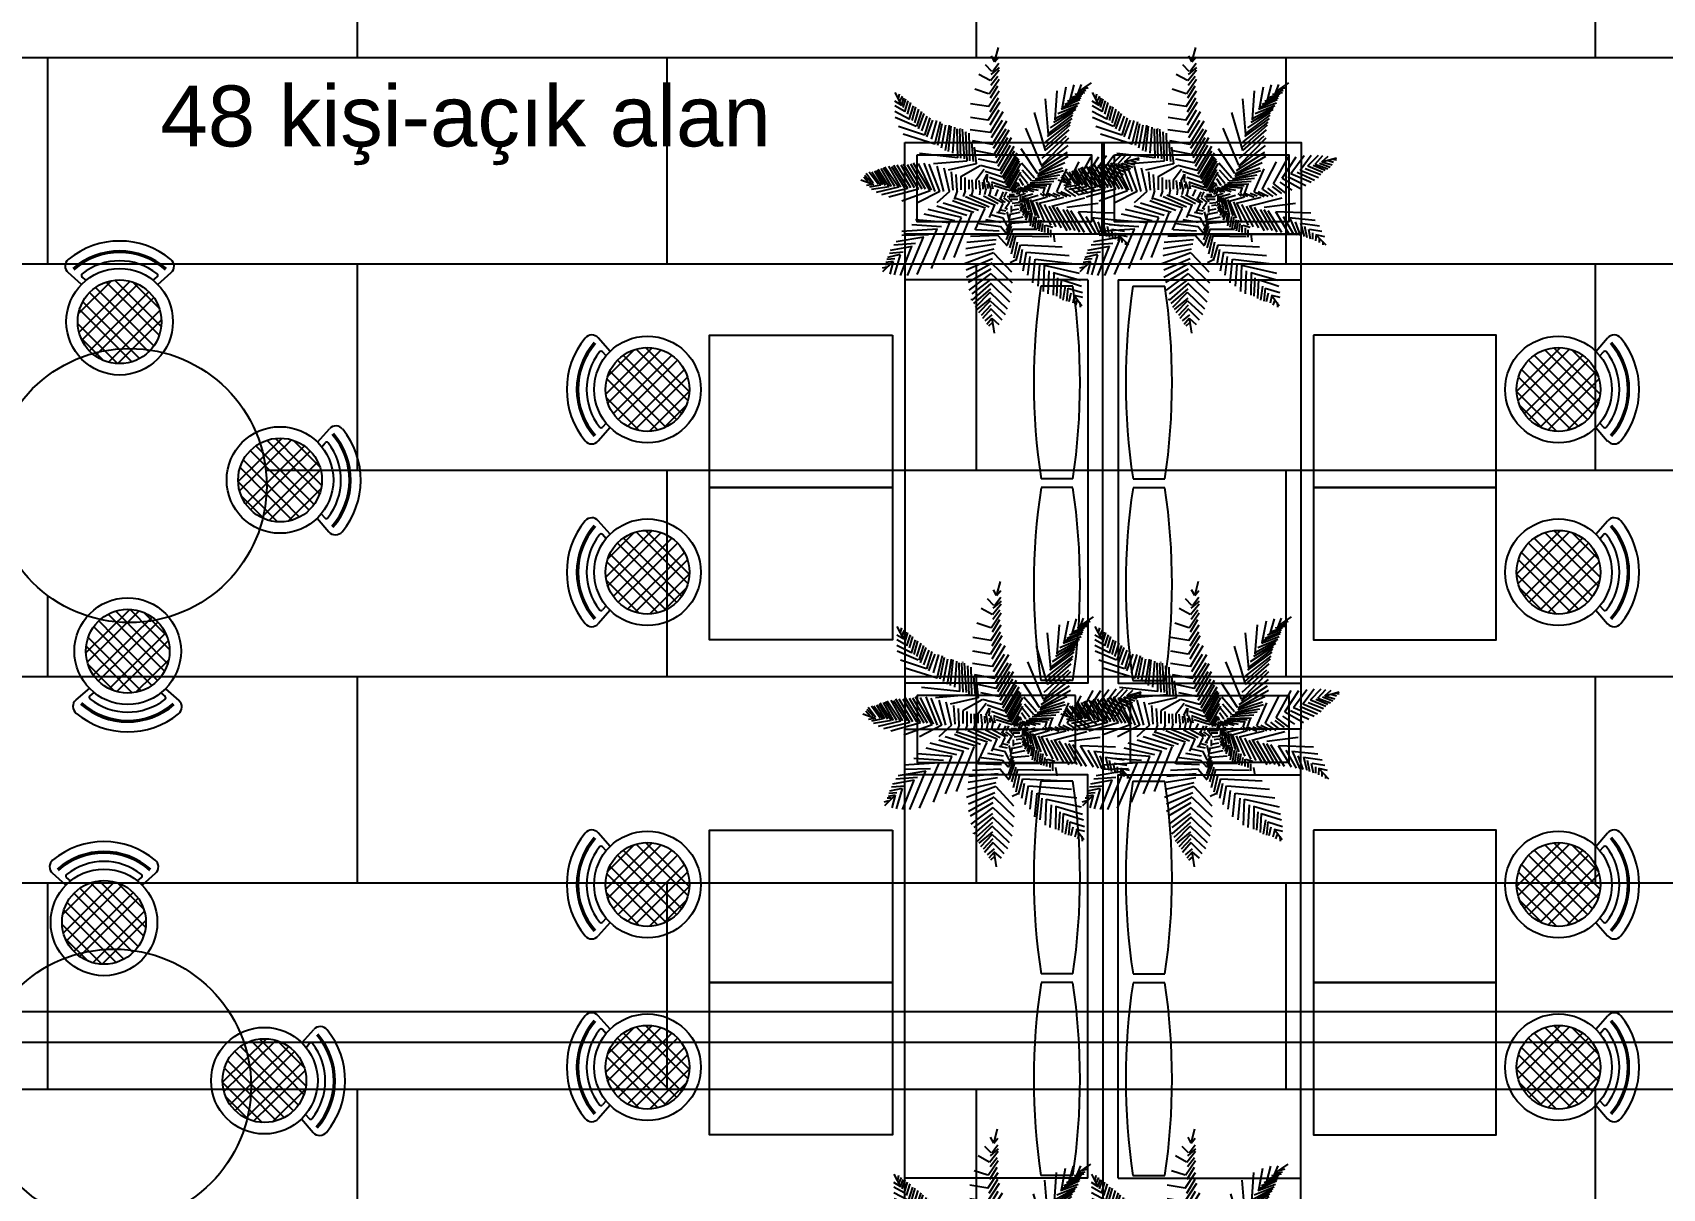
# Model space of a CAD drawing. Header units: millimetres. Extents: x 1650 to 6065, y 324 to 3836.
# Drawn here: x 3213 to 3748, y 669 to 1048 of the extents above; entities that cross this region are included whole.
import ezdxf

# ---------------------------------------------------------------- set-up
doc = ezdxf.new("R2010")
doc.units = ezdxf.units.MM
for name, color, linetype in [('A-370C-C', 30, 'Continuous'), ('N_Mlz-Silikon', 7, 'Continuous'), ('PY', 104, 'Continuous')]:
    doc.layers.add(name, color=color, linetype=linetype)
doc.styles.get("Standard").update_dxf_attribs({"font": 'arial.ttf'})

# ---------------------------------------------------------------- blocks, each defined once
blk = doc.blocks.new('A$C0AE060C1')
at = {"layer": 'PY', "color": 251, "true_color": 0x636466}
for p, q in [((4.394, 8.908), (4.291, 9.097)), ((4.507, 9.368), (4.394, 8.935)), ((4.303, 8.583), (4.098, 8.799)), ((4.257, 8.285), (4.542, 8.637)), ((4.283, 8.491), (4.553, 8.72)), ((4.325, 8.583), (4.53, 8.854)), ((4.394, 8.908), (4.53, 9.07)), ((4.246, 8.285), (3.882, 8.488)), ((4.212, 7.851), (4.542, 8.339)), ((4.261, 7.721), (4.5, 8.118)), ((4.274, 8.137), (4.5, 8.435)), ((6.612, 7.364), (6.748, 8.082)), ((6.873, 7.648), (7.01, 8.149)), ((7.135, 7.879), (7.249, 8.163)), ((7.564, 8.214), (7.15, 7.93)), ((7.283, 8.007), (7.464, 8.063)), ((1.118, 7.892), (1.334, 7.472)), ((1.346, 7.472), (1.118, 7.608)), ((1.239, 7.69), (1.278, 7.852)), ((1.278, 7.578), (1.367, 7.777)), ((1.334, 7.472), (1.414, 7.716)), ((1.389, 7.405), (1.482, 7.69)), ((1.448, 7.256), (1.562, 7.621)), ((1.531, 7.187), (1.646, 7.566)), ((1.562, 7.621), (1.562, 7.621)), ((4.2, 7.432), (3.609, 7.527)), ((4.2, 7.851), (3.745, 8)), ((4.189, 6.985), (4.576, 7.594)), ((4.2, 7.432), (4.542, 7.946)), ((4.247, 7.262), (4.526, 7.721)), ((6.168, 6.511), (6.066, 7.689)), ((6.384, 6.998), (6.452, 7.946)), ((6.582, 7.349), (7.167, 7.56)), ((6.624, 7.418), (7.197, 7.664)), ((6.698, 7.51), (7.22, 7.721)), ((6.786, 7.616), (7.247, 7.796)), ((6.879, 7.721), (7.277, 7.854)), ((7.043, 7.845), (7.362, 7.901)), ((7.15, 7.911), (7.388, 7.968)), ((7.197, 7.664), (7.197, 7.664)), ((7.388, 7.968), (7.388, 7.968)), ((1.448, 7.269), (1.118, 7.459)), ((1.596, 7.025), (1.118, 7.269)), ((1.823, 6.782), (1.129, 7.08)), ((1.596, 7.012), (1.732, 7.459)), ((1.686, 6.976), (1.81, 7.423)), ((1.775, 6.902), (1.912, 7.349)), ((1.846, 6.782), (2.005, 7.269)), ((1.899, 6.703), (2.08, 7.206)), ((2.005, 6.635), (2.182, 7.119)), ((2.108, 6.497), (2.278, 7.066)), ((2.169, 6.436), (2.373, 6.989)), ((2.32, 6.368), (2.501, 6.976)), ((4.178, 6.985), (3.609, 7.08)), ((4.247, 6.834), (4.54, 7.33)), ((4.257, 6.579), (4.678, 7.269)), ((4.296, 6.418), (4.655, 6.989)), ((4.314, 6.186), (4.792, 6.971)), ((6.066, 5.996), (5.702, 7.242)), ((6.135, 6.455), (6.941, 7.045)), ((6.162, 6.546), (6.959, 7.152)), ((6.228, 6.741), (6.977, 7.237)), ((6.339, 6.921), (7.057, 7.349)), ((6.385, 7.039), (7.07, 7.418)), ((6.467, 7.206), (7.119, 7.473)), ((2.096, 6.497), (1.243, 6.782)), ((2.437, 6.199), (1.391, 6.524)), ((2.437, 6.199), (2.619, 6.944)), ((2.537, 6.17), (2.679, 6.883)), ((2.652, 6.083), (2.794, 6.834)), ((2.779, 5.996), (2.915, 6.822)), ((2.882, 5.959), (2.971, 6.796)), ((3.024, 5.903), (3.086, 6.759)), ((3.188, 5.753), (3.165, 6.701)), ((3.29, 5.741), (3.25, 6.691)), ((3.268, 6.728), (3.268, 6.714)), ((3.405, 5.723), (3.343, 6.691)), ((3.495, 5.658), (3.45, 6.606)), ((3.45, 6.606), (3.45, 6.592)), ((3.583, 5.654), (3.556, 6.561)), ((4.246, 6.579), (3.598, 6.673)), ((4.362, 6.064), (4.77, 6.703)), ((4.382, 5.861), (4.871, 6.673)), ((5.929, 5.509), (5.417, 6.728)), ((5.958, 5.741), (6.76, 6.474)), ((6.035, 6.091), (6.879, 6.83)), ((6.06, 5.99), (6.839, 6.666)), ((6.073, 6.275), (6.901, 6.921)), ((3.188, 5.753), (1.926, 5.888)), ((3.698, 5.636), (3.649, 6.263)), ((4.337, 6.186), (3.666, 6.308)), ((3.802, 5.55), (3.734, 6.105)), ((4.382, 5.861), (3.78, 5.983)), ((4.438, 5.76), (4.832, 6.418)), ((4.462, 5.59), (4.951, 6.416)), ((4.513, 5.475), (4.921, 6.17)), ((4.564, 5.333), (5.042, 6.132)), ((4.602, 5.226), (5.049, 5.977)), ((4.655, 5.116), (5.133, 5.915)), ((5.804, 5.238), (5.269, 6.051)), ((5.856, 5.332), (6.786, 5.94)), ((5.931, 5.456), (6.813, 6.151)), ((5.939, 5.503), (6.831, 6.413)), ((0.939, 4.802), (0.573, 5.37)), ((1.008, 4.81), (0.676, 5.4)), ((1.123, 4.81), (0.751, 5.419)), ((1.242, 4.783), (0.796, 5.446)), ((0.796, 5.446), (0.796, 5.446)), ((1.314, 4.792), (0.928, 5.475)), ((1.438, 4.779), (1.021, 5.456)), ((1.545, 4.745), (1.083, 5.503)), ((1.083, 5.503), (1.083, 5.484)), ((1.646, 4.761), (1.199, 5.512)), ((1.77, 4.761), (1.327, 5.512)), ((1.895, 4.726), (1.401, 5.541)), ((2.014, 4.724), (1.531, 5.524)), ((2.129, 4.724), (1.646, 5.543)), ((2.277, 4.669), (1.736, 5.579)), ((2.32, 4.686), (1.899, 5.561)), ((2.448, 4.649), (2.08, 5.58)), ((2.596, 4.65), (2.245, 5.541)), ((3.495, 5.644), (2.392, 5.55)), ((2.727, 4.649), (2.51, 5.475)), ((2.914, 4.65), (2.739, 5.408)), ((3.791, 5.55), (2.87, 5.346)), ((3.29, 5.143), (3.916, 5.495)), ((3.78, 5.021), (4.052, 5.374)), ((4.462, 5.59), (3.87, 5.712)), ((4.564, 5.333), (3.927, 5.495)), ((4.052, 5.374), (4.052, 5.374)), ((4.695, 5.046), (5.138, 5.779)), ((4.724, 4.927), (5.19, 5.726)), ((4.77, 4.866), (5.213, 5.654)), ((4.792, 4.778), (5.258, 5.563)), ((4.859, 4.742), (5.213, 5.369)), ((5.702, 5.089), (5.281, 5.577)), ((5.807, 5.152), (6.622, 5.419)), ((5.812, 5.219), (6.815, 5.806)), ((5.829, 5.208), (6.698, 5.599)), ((6.433, 4.631), (6.767, 5.389)), ((6.704, 4.707), (7.166, 5.617)), ((7.07, 4.896), (7.564, 5.787)), ((7.357, 5.086), (7.818, 5.787)), ((7.468, 5.731), (7.468, 5.731)), ((7.643, 5.238), (8.073, 5.825)), ((7.946, 5.351), (8.312, 5.844)), ((7.946, 5.351), (8.551, 5.105)), ((8.073, 5.825), (8.073, 5.825)), ((8.116, 5.4), (8.625, 5.201)), ((8.201, 5.484), (8.551, 5.844)), ((8.201, 5.484), (8.694, 5.276)), ((8.368, 5.506), (8.762, 5.344)), ((8.439, 5.541), (8.694, 5.825)), ((8.439, 5.541), (8.853, 5.389)), ((8.585, 5.58), (8.931, 5.45)), ((8.662, 5.617), (8.869, 5.806)), ((8.662, 5.617), (9.14, 5.749)), ((8.662, 5.617), (8.997, 5.522)), ((8.864, 5.667), (9.046, 5.611)), ((9.006, 5.704), (9.135, 5.686)), ((0, 5.029), (0.43, 4.877)), ((0.242, 4.953), (0.1, 5.115)), ((0.357, 4.935), (0.14, 5.17)), ((0.414, 4.915), (0.175, 5.238)), ((0.43, 4.877), (0.191, 4.84)), ((0.574, 4.885), (0.281, 5.276)), ((0.653, 4.858), (0.287, 4.783)), ((0.653, 4.858), (0.366, 5.276)), ((0.725, 4.866), (0.459, 5.313)), ((0.818, 4.848), (0.534, 5.332)), ((3.033, 4.686), (2.984, 5.295)), ((3.169, 4.669), (3.137, 5.2)), ((3.299, 4.705), (3.299, 5.133)), ((3.424, 4.669), (3.424, 5.105)), ((3.556, 4.724), (3.556, 5.028)), ((3.678, 4.688), (3.662, 5.029)), ((3.786, 4.724), (3.786, 5.009)), ((3.917, 4.707), (3.885, 5.01)), ((4.017, 4.724), (4.004, 4.953)), ((4.041, 4.981), (4.155, 5.211)), ((4.108, 4.726), (4.045, 5.01)), ((4.655, 5.116), (4.087, 5.306)), ((4.155, 5.211), (4.143, 4.954)), ((4.181, 4.742), (4.167, 4.885)), ((4.283, 4.726), (4.188, 4.972)), ((4.724, 4.927), (4.223, 5.103)), ((4.792, 4.778), (4.291, 4.954)), ((4.345, 4.724), (4.309, 4.904)), ((4.906, 4.669), (4.382, 4.832)), ((4.906, 4.669), (5.258, 5.279)), ((4.947, 4.655), (5.138, 4.959)), ((4.968, 4.612), (5.191, 4.913)), ((5.213, 4.805), (5.167, 4.927)), ((5.191, 4.913), (5.191, 4.913)), ((5.349, 4.845), (5.213, 5.062)), ((5.474, 4.913), (5.247, 5.197)), ((5.611, 4.994), (5.304, 5.346)), ((5.366, 4.821), (6.019, 4.764)), ((5.448, 4.848), (6.113, 4.829)), ((5.462, 4.877), (6.258, 4.896)), ((5.563, 4.935), (6.339, 4.99)), ((5.621, 4.991), (6.449, 5.086)), ((5.727, 5.046), (6.534, 5.189)), ((5.732, 5.067), (6.656, 5.332)), ((6.131, 4.593), (6.226, 4.877)), ((6.656, 5.332), (6.656, 5.332)), ((7.07, 4.896), (7.468, 4.593)), ((7.274, 4.953), (7.668, 4.686)), ((7.357, 5.086), (7.962, 4.745)), ((7.54, 5.133), (8.138, 4.848)), ((7.643, 5.238), (8.312, 4.953)), ((7.845, 5.276), (8.421, 5.021)), ((0.939, 4.802), (0.35, 4.707)), ((1.242, 4.783), (0.51, 4.612)), ((1.545, 4.745), (0.685, 4.536)), ((1.895, 4.726), (0.924, 4.46)), ((2.277, 4.669), (1.353, 4.328)), ((2.596, 4.65), (1.863, 4.271)), ((2.914, 4.65), (2.5, 4.271)), ((3.866, 4.022), (3.011, 4.345)), ((3.169, 4.669), (3.073, 4.385)), ((4.092, 4.095), (3.121, 4.417)), ((3.424, 4.669), (3.36, 4.479)), ((3.36, 4.479), (3.36, 4.479)), ((4.221, 4.128), (3.445, 4.469)), ((4.411, 4.19), (3.567, 4.531)), ((3.678, 4.688), (3.631, 4.498)), ((3.631, 4.498), (3.631, 4.498)), ((3.917, 4.707), (3.901, 4.536)), ((4.513, 4.239), (4.03, 4.488)), ((4.108, 4.726), (4.06, 4.536)), ((4.681, 4.265), (4.188, 4.531)), ((4.267, 4.726), (4.22, 4.517)), ((4.506, 4.707), (4.411, 4.498)), ((4.757, 4.289), (4.553, 4.432)), ((4.681, 4.631), (4.586, 4.422)), ((4.904, 4.284), (4.697, 4.436)), ((4.713, 4.462), (4.793, 4.634)), ((4.888, 4.29), (4.745, 4.075)), ((4.809, 4.483), (5.127, 4.483)), ((4.961, 4.308), (4.859, 4.432)), ((4.873, 4.548), (5.048, 4.548)), ((4.936, 4.397), (5.159, 4.397)), ((4.968, 4.268), (5.175, 4.29)), ((5.049, 4.618), (5.125, 4.724)), ((5.127, 4.548), (5.175, 4.719)), ((5.223, 4.548), (5.127, 4.462)), ((5.143, 4.764), (5.35, 4.612)), ((5.239, 4.333), (5.143, 4.268)), ((5.191, 4.548), (5.255, 4.698)), ((5.223, 4.783), (5.685, 4.65)), ((5.223, 4.526), (5.414, 4.591)), ((5.231, 4.742), (5.475, 4.637)), ((5.239, 4.526), (5.239, 4.311)), ((5.311, 4.488), (5.297, 4.289)), ((5.334, 4.483), (5.653, 4.569)), ((5.334, 4.483), (5.414, 4.096)), ((5.359, 4.792), (5.82, 4.686)), ((5.399, 4.45), (5.515, 4.041)), ((5.462, 4.419), (5.828, 4.526)), ((5.478, 4.419), (5.605, 3.925)), ((5.563, 4.382), (5.732, 3.848)), ((5.621, 4.333), (6.083, 4.462)), ((5.621, 4.333), (5.844, 3.774)), ((5.754, 4.308), (6.037, 3.631)), ((5.86, 4.268), (6.672, 4.462)), ((5.896, 4.575), (6.011, 4.488)), ((5.987, 4.591), (6.051, 4.784)), ((5.987, 4.591), (6.131, 4.462)), ((6.073, 4.575), (6.215, 4.488)), ((6.131, 4.593), (6.433, 4.46)), ((6.274, 4.161), (7.357, 4.44)), ((6.303, 4.593), (6.534, 4.506)), ((6.433, 4.631), (6.767, 4.479)), ((6.569, 4.649), (6.901, 4.488)), ((6.72, 4.707), (7.054, 4.479)), ((6.879, 4.755), (7.172, 4.525)), ((7.03, 4.81), (7.336, 4.575)), ((3.086, 3.681), (2.08, 3.898)), ((3.312, 3.791), (2.213, 4.057)), ((3.481, 3.861), (2.501, 4.165)), ((3.71, 3.962), (2.707, 4.265)), ((3.296, 3.796), (2.707, 2.399)), ((3.072, 2.477), (3.652, 3.942)), ((4.06, 4.075), (3.742, 3.387)), ((4.395, 4.204), (4.22, 3.796)), ((4.22, 3.796), (4.22, 3.796)), ((4.22, 3.796), (4.22, 3.796)), ((4.681, 3.773), (4.299, 3.867)), ((4.752, 3.898), (4.473, 3.954)), ((4.666, 4.247), (4.522, 3.946)), ((4.777, 4), (4.602, 4.038)), ((4.666, 3.773), (4.809, 3.507)), ((4.819, 4.059), (4.739, 4.097)), ((4.793, 3.981), (4.857, 3.735)), ((4.907, 3.917), (4.841, 3.613)), ((4.904, 3.731), (5.334, 3.817)), ((4.92, 3.903), (5.239, 3.968)), ((4.936, 4.171), (4.936, 3.962)), ((4.952, 4.032), (5.191, 4.075)), ((5.032, 4.182), (5.175, 4.204)), ((5.302, 4.268), (5.191, 4.161)), ((5.244, 4.277), (5.209, 4.258)), ((5.324, 4.221), (5.231, 4.078)), ((5.35, 4.182), (5.239, 3.989)), ((5.373, 4.097), (5.311, 3.954)), ((5.311, 3.954), (5.461, 4.022)), ((5.43, 4.096), (5.318, 3.86)), ((5.461, 4.022), (5.386, 3.793)), ((5.525, 4.01), (5.414, 3.71)), ((5.563, 3.935), (5.515, 3.65)), ((5.621, 3.925), (5.557, 3.516)), ((5.692, 3.83), (5.639, 3.47)), ((5.764, 3.817), (5.701, 3.409)), ((5.86, 4.268), (6.242, 3.538)), ((6.024, 4.221), (6.405, 3.489)), ((6.175, 4.165), (6.582, 3.451)), ((6.29, 4.161), (6.767, 3.366)), ((6.432, 4.134), (6.888, 3.383)), ((6.636, 4.059), (7.03, 3.364)), ((6.752, 4.053), (7.181, 3.323)), ((6.765, 4.128), (7.794, 4.263)), ((6.888, 4.022), (7.336, 3.309)), ((7.134, 3.989), (7.564, 3.28)), ((7.15, 3.989), (8.296, 3.946)), ((7.389, 3.83), (7.73, 3.24)), ((7.58, 3.796), (8.439, 3.71)), ((7.595, 3.796), (7.85, 3.216)), ((2.516, 3.412), (1.353, 3.336)), ((2.222, 3.222), (1.354, 3.203)), ((2.652, 3.489), (1.673, 3.557)), ((2.93, 3.621), (1.799, 3.716)), ((2.5, 3.409), (1.847, 1.926)), ((2.914, 3.624), (2.309, 2.12)), ((4.549, 3.346), (3.773, 3.383)), ((4.586, 3.488), (3.885, 3.583)), ((4.615, 3.631), (4.105, 3.718)), ((4.586, 3.507), (4.777, 3.28)), ((4.936, 3.602), (4.777, 3.259)), ((4.907, 3.65), (4.779, 3.364)), ((4.943, 3.507), (4.779, 3.06)), ((4.984, 3.409), (4.809, 2.893)), ((5.023, 3.271), (4.881, 2.793)), ((4.936, 3.602), (5.462, 3.645)), ((4.984, 3.409), (5.796, 3.409)), ((5.834, 3.718), (5.794, 3.42)), ((5.908, 3.71), (5.844, 3.344)), ((5.971, 3.594), (5.935, 3.327)), ((6.035, 3.538), (6.035, 3.301)), ((6.067, 3.538), (6.306, 3.473)), ((6.139, 3.451), (6.139, 3.259)), ((6.226, 3.387), (6.226, 3.151)), ((6.33, 3.259), (6.365, 2.992)), ((7.783, 3.65), (7.947, 3.203)), ((7.962, 3.602), (8.583, 3.516)), ((7.962, 3.602), (8.073, 3.173)), ((8.089, 3.507), (8.164, 3.135)), ((8.216, 3.409), (8.28, 3.087)), ((8.248, 3.409), (8.662, 3.344)), ((8.355, 3.29), (8.355, 3.079)), ((8.455, 3.237), (8.742, 3.173)), ((8.471, 3.237), (8.455, 3.022)), ((8.455, 3.237), (8.79, 2.893)), ((1.688, 2.844), (0.971, 2.711)), ((1.801, 2.936), (1.088, 2.88)), ((2.07, 3.147), (1.162, 2.995)), ((1.672, 2.85), (1.29, 1.883)), ((2.054, 3.151), (1.529, 1.883)), ((4.371, 2.756), (3.441, 2.539)), ((4.427, 2.919), (3.455, 2.768)), ((4.447, 3.06), (3.481, 2.967)), ((4.522, 3.204), (3.599, 3.166)), ((4.506, 3.204), (4.809, 2.863)), ((5.08, 3.194), (4.936, 2.592)), ((5.138, 2.986), (5.023, 2.452)), ((5.08, 3.194), (6.178, 3.173)), ((5.239, 2.893), (5.095, 2.378)), ((5.302, 2.738), (5.213, 2.241)), ((5.255, 2.893), (6.608, 2.829)), ((8.572, 3.098), (8.572, 2.973)), ((8.687, 3.004), (8.687, 2.899)), ((0.857, 2.167), (0.702, 2.129)), ((1.067, 2.351), (0.717, 2.009)), ((0.933, 2.253), (0.804, 2.253)), ((1.067, 2.351), (0.828, 2.313)), ((1.123, 2.433), (0.857, 2.415)), ((1.29, 2.578), (0.876, 2.483)), ((1.394, 2.651), (0.946, 2.613)), ((1.067, 2.351), (0.955, 1.934)), ((1.29, 2.571), (1.099, 1.905)), ((4.363, 2.635), (3.408, 2.275)), ((4.331, 2.433), (3.467, 2.061)), ((4.315, 2.294), (3.471, 1.82)), ((4.315, 2.275), (4.968, 1.649)), ((4.363, 2.635), (4.952, 2.009)), ((5.085, 2.396), (4.907, 2.309)), ((5.43, 2.657), (5.318, 2.034)), ((5.446, 2.657), (6.847, 2.55)), ((5.554, 2.508), (5.479, 1.9)), ((5.717, 2.421), (5.637, 1.647)), ((5.732, 2.421), (7.022, 2.27)), ((5.873, 2.253), (5.811, 1.54)), ((6.019, 2.227), (5.987, 1.368)), ((6.019, 2.227), (7.166, 1.969)), ((6.847, 2.55), (6.847, 2.55)), ((1.529, 1.883), (1.529, 1.883)), ((4.269, 2.098), (3.529, 1.664)), ((4.267, 1.953), (3.551, 1.403)), ((4.256, 1.757), (3.645, 1.291)), ((4.267, 1.63), (3.646, 1.081)), ((4.252, 1.649), (4.888, 1.024)), ((4.267, 1.953), (4.936, 1.327)), ((6.179, 2.042), (6.144, 1.291)), ((6.322, 1.991), (7.213, 1.733)), ((6.338, 1.991), (6.322, 1.239)), ((6.463, 1.807), (6.423, 1.205)), ((6.576, 1.755), (6.545, 1.131)), ((6.576, 1.755), (7.245, 1.54)), ((3.646, 1.081), (3.646, 1.118)), ((4.256, 1.453), (3.707, 0.969)), ((4.236, 1.327), (3.758, 0.834)), ((4.256, 1.149), (3.809, 0.776)), ((4.236, 1.346), (4.809, 0.796)), ((4.952, 1.196), (4.952, 1.196)), ((6.715, 1.54), (6.64, 1.08)), ((6.799, 1.475), (6.752, 1.046)), ((6.799, 1.475), (7.277, 1.325)), ((6.897, 1.31), (6.831, 1.025)), ((7.022, 1.239), (6.959, 0.981)), ((7.006, 1.239), (7.277, 1.174)), ((7.006, 1.239), (7.261, 0.895)), ((7.11, 1.093), (7.048, 0.919)), ((4.252, 1.062), (3.869, 0.664)), ((4.269, 0.919), (3.95, 0.578)), ((4.283, 0.796), (3.997, 0.474)), ((4.309, 0.596), (4.079, 0.398)), ((4.252, 1.062), (4.745, 0.607)), ((4.267, 0.796), (4.634, 0.436)), ((7.189, 1.006), (7.203, 0.845)), ((3.997, 0.474), (3.997, 0.474)), ((4.299, 0.474), (4.14, 0.284)), ((4.318, 0.33), (4.194, 0.224)), ((4.299, 0.493), (4.538, 0.284)), ((4.299, 0.493), (4.379, 0))]:
    blk.add_line(p, q, dxfattribs=at)

msp = doc.modelspace()

# ---------------------------------------------------------------- hatches: boundary and pattern name
at = {"layer": 'N_Mlz-Silikon', "true_color": 0x636466, "transparency": 33554636}
h = msp.add_hatch(dxfattribs=at)
h.set_pattern_fill('AR-BRSTD', color=251)
h.set_pattern_definition([(0, (-310319.42, 26713.956), (0, 67.7418), []), (90, (-310319.42, 26713.96), (-101.6, 67.7418), [67.7418, -67.7418])])
h.paths.add_polyline_path([(2937.315, 1082.843), (2937.315, 1126.843), (3117.315, 1126.843), (3117.315, 1082.843), (3477.315, 1082.843), (3477.315, 1126.843), (3657.315, 1126.843), (3657.315, 1082.843), (4017.315, 1082.843), (4017.315, 1126.843), (4197.315, 1126.843), (4197.315, 1082.843), (4439.712, 1082.843), (4439.712, 1609.843), (4147.315, 1609.843), (4067.315, 1609.843), (3743.939, 1609.843, -0.3259276), (3634.312, 1513.224), (3634.312, 1512.919), (3630.312, 1512.919), (3630.312, 1609.843), (3067.315, 1609.843), (2987.315, 1609.843), (2484.846, 1609.843), (2484.846, 1082.843)])
h.paths.add_polyline_path([(2937.315, 1082.843), (2484.846, 1082.843), (2484.846, 678.475), (3579.274, 561.438), (4439.712, 494.539), (4439.712, 1082.843), (4197.315, 1082.843), (4197.315, 1082.843), (4017.315, 1082.843), (3657.315, 1082.843), (3657.315, 1082.843), (3477.315, 1082.843), (3117.315, 1082.843), (3117.315, 1082.843)])
h.paths.add_polyline_path([(3110.785, 1451.353), (3110.785, 1391.353), (3170.785, 1391.353), (3170.785, 1451.353)], flags=16)
h.paths.add_polyline_path([(3257.837, 856.198, 0.3320075), (3290.03, 899.338, 1), (3200.03, 899.338, 0.3257087), (3231.247, 856.501, -0.4603838)], flags=16)
h.paths.add_polyline_path([(3110.785, 1531.436), (3170.785, 1531.436), (3170.785, 1591.436), (3110.785, 1591.436)], flags=16)

# ---------------------------------------------------------------- linework, layer by layer
at = {"elevation": 0}
for points in [[(1812.193, 716.641), (5927.193, 716.641), (5927.193, 3656.641), (1812.193, 3656.641)], [(1822.193, 726.641), (5917.193, 726.641), (5917.193, 3646.641), (1822.193, 3646.641)]]:
    msp.add_lwpolyline(points, close=True, dxfattribs=at)
at = {"layer": 'A-370C-C', "ltscale": 50}
for p, q in [((3229.256, 965.366, 0), (3224.839, 969.253, 0)), ((3254.257, 965.366, 0), (3258.674, 969.253, 0)), ((3228.276, 955.828, 0), (3239.047, 966.599, 0)), ((3228.446, 949.67, 0), (3245.206, 966.429, 0)), ((3229.399, 947.088, 0), (3247.788, 965.476, 0)), ((3230.745, 966.72, 0), (3229.407, 967.897, 0)), ((3251.339, 962.98, 0), (3231.895, 943.536, 0)), ((3252.97, 945.161, 0), (3233.799, 964.332, 0)), ((3254.767, 948.668, 0), (3237.306, 966.129, 0)), ((3255.417, 951.553, 0), (3240.191, 966.779, 0)), ((3254.798, 957.475, 0), (3246.113, 966.16, 0)), ((3252.768, 966.72, 0), (3254.106, 967.897, 0)), ((3554.68, 964.758, 0), (3544.176, 964.758, 0)), ((3574.366, 964.758, 0), (3584.869, 964.758, 0)), ((3248.279, 941.014, 0), (3229.651, 959.641, 0)), ((3241.477, 953.119, 0), (3231.895, 962.701, 0)), ((3253.106, 961.213, 0), (3233.663, 941.769, 0)), ((3241.068, 939.386, 0), (3228.023, 952.43, 0)), ((3245.785, 939.972, 0), (3228.61, 957.147, 0)), ((3238.087, 939.867, 0), (3255.008, 956.788, 0)), ((3241.138, 939.382, 0), (3255.493, 953.737, 0)), ((3251.339, 943.257, 0), (3241.477, 953.119, 0)), ((3229.047, 947.87, 0), (3236.508, 940.409, 0)), ((3402.764, 943.386, 0), (3398.878, 947.804, 0)), ((3726.281, 943.386, 0), (3730.168, 947.804, 0)), ((3401.41, 941.897, 0), (3400.233, 943.235, 0)), ((3416.578, 944.547, 0), (3401.351, 929.32, 0)), ((3410.655, 943.928, 0), (3401.97, 935.243, 0)), ((3419.463, 943.896, 0), (3402.002, 926.435, 0)), ((3422.97, 942.1, 0), (3403.798, 922.928, 0)), ((3406.918, 942.236, 0), (3426.362, 922.792, 0)), ((3428.264, 927.217, 0), (3411.342, 944.138, 0)), ((3428.748, 930.267, 0), (3414.393, 944.622, 0)), ((3700.297, 930.267, 0), (3714.652, 944.622, 0)), ((3700.782, 927.217, 0), (3717.703, 944.138, 0)), ((3722.128, 942.236, 0), (3702.684, 922.792, 0)), ((3706.076, 942.1, 0), (3725.247, 922.928, 0)), ((3709.583, 943.896, 0), (3727.044, 926.435, 0)), ((3712.468, 944.547, 0), (3727.695, 929.32, 0)), ((3718.39, 943.928, 0), (3727.076, 935.243, 0)), ((3727.636, 941.897, 0), (3728.812, 943.235, 0)), ((3421.043, 918.529, 0), (3402.655, 936.917, 0)), ((3405.15, 940.468, 0), (3424.594, 921.024, 0)), ((3427.117, 937.408, 0), (3408.49, 918.781, 0)), ((3424.874, 940.468, 0), (3415.012, 930.606, 0)), ((3701.929, 937.408, 0), (3720.556, 918.781, 0)), ((3704.172, 940.468, 0), (3714.034, 930.606, 0)), ((3723.895, 940.468, 0), (3704.452, 921.024, 0)), ((3708.003, 918.529, 0), (3726.391, 936.917, 0)), ((3418.461, 917.575, 0), (3401.701, 934.335, 0)), ((3428.159, 934.914, 0), (3410.984, 917.739, 0)), ((3700.887, 934.914, 0), (3718.062, 917.739, 0)), ((3710.585, 917.575, 0), (3727.344, 934.335, 0)), ((3412.302, 917.405, 0), (3401.531, 928.176, 0)), ((3415.012, 930.606, 0), (3405.43, 921.024, 0)), ((3428.745, 930.197, 0), (3415.701, 917.153, 0)), ((3420.26, 918.177, 0), (3427.721, 925.638, 0)), ((3700.301, 930.197, 0), (3713.345, 917.153, 0)), ((3708.786, 918.177, 0), (3701.324, 925.638, 0)), ((3714.034, 930.606, 0), (3723.616, 921.024, 0)), ((3716.744, 917.405, 0), (3727.514, 928.176, 0)), ((3280.668, 900.626, 0), (3295.112, 914.891, 0)), ((3292.927, 914.829, 0), (3308.058, 899.507, 0)), ((3306.733, 913.582, 0), (3310.647, 917.975, 0)), ((3402.764, 918.386, 0), (3398.878, 913.968, 0)), ((3401.41, 919.874, 0), (3400.233, 918.537, 0)), ((3726.281, 918.386, 0), (3730.168, 913.968, 0)), ((3727.636, 919.874, 0), (3728.812, 918.537, 0)), ((3281.133, 897.572, 0), (3298.16, 914.387, 0)), ((3302.572, 912.458, 0), (3283.007, 893.136, 0)), ((3284.606, 910.802, 0), (3294.406, 900.879, 0)), ((3304.329, 910.679, 0), (3284.764, 891.357, 0)), ((3286.52, 912.422, 0), (3305.571, 893.131, 0)), ((3290.038, 914.196, 0), (3307.39, 896.627, 0)), ((3298.846, 914.173, 0), (3307.476, 905.433, 0)), ((3308.078, 912.085, 0), (3309.263, 913.415, 0)), ((3281.286, 905.269, 0), (3298.354, 887.986, 0)), ((3282.343, 907.756, 0), (3300.854, 889.013, 0)), ((3288.299, 888.839, 0), (3306.802, 907.112, 0)), ((3290.875, 887.869, 0), (3307.74, 904.524, 0)), ((3280.67, 900.555, 0), (3293.633, 887.43, 0)), ((3294.406, 900.879, 0), (3303.928, 891.237, 0)), ((3554.659, 901.538, 0), (3544.197, 901.538, 0)), ((3574.387, 901.538, 0), (3584.848, 901.538, 0)), ((3289.08, 888.482, 0), (3281.666, 895.99, 0)), ((3297.033, 887.661, 0), (3307.871, 898.364, 0)), ((3554.659, 898.721, 0), (3544.197, 898.721, 0)), ((3574.387, 898.721, 0), (3584.848, 898.721, 0)), ((3306.577, 888.582, 0), (3310.436, 884.14, 0)), ((3307.94, 890.062, 0), (3309.109, 888.717, 0)), ((3402.764, 883.386, 0), (3398.878, 887.804, 0)), ((3401.41, 881.897, 0), (3400.233, 883.235, 0)), ((3416.578, 884.547, 0), (3401.351, 869.32, 0)), ((3410.655, 883.928, 0), (3401.97, 875.243, 0)), ((3419.463, 883.896, 0), (3402.002, 866.435, 0)), ((3428.264, 867.217, 0), (3411.342, 884.138, 0)), ((3428.748, 870.267, 0), (3414.393, 884.622, 0)), ((3700.297, 870.267, 0), (3714.652, 884.622, 0)), ((3700.782, 867.217, 0), (3717.703, 884.138, 0)), ((3709.583, 883.896, 0), (3727.044, 866.435, 0)), ((3712.468, 884.547, 0), (3727.695, 869.32, 0)), ((3718.39, 883.928, 0), (3727.076, 875.243, 0)), ((3726.281, 883.386, 0), (3730.168, 887.804, 0)), ((3727.636, 881.897, 0), (3728.812, 883.235, 0)), ((3422.97, 882.1, 0), (3403.798, 862.928, 0)), ((3405.15, 880.468, 0), (3424.594, 861.024, 0)), ((3406.918, 882.236, 0), (3426.362, 862.792, 0)), ((3427.117, 877.408, 0), (3408.49, 858.781, 0)), ((3424.874, 880.468, 0), (3415.012, 870.606, 0)), ((3701.929, 877.408, 0), (3720.556, 858.781, 0)), ((3722.128, 882.236, 0), (3702.684, 862.792, 0)), ((3704.172, 880.468, 0), (3714.034, 870.606, 0)), ((3723.895, 880.468, 0), (3704.452, 861.024, 0)), ((3706.076, 882.1, 0), (3725.247, 862.928, 0)), ((3418.461, 857.575, 0), (3401.701, 874.335, 0)), ((3421.043, 858.529, 0), (3402.655, 876.917, 0)), ((3428.159, 874.914, 0), (3410.984, 857.739, 0)), ((3700.887, 874.914, 0), (3718.062, 857.739, 0)), ((3708.003, 858.529, 0), (3726.391, 876.917, 0)), ((3710.585, 857.575, 0), (3727.344, 874.335, 0)), ((3412.302, 857.405, 0), (3401.531, 868.176, 0)), ((3415.012, 870.606, 0), (3405.43, 861.024, 0)), ((3428.745, 870.197, 0), (3415.701, 857.153, 0)), ((3700.301, 870.197, 0), (3713.345, 857.153, 0)), ((3714.034, 870.606, 0), (3723.616, 861.024, 0)), ((3716.744, 857.405, 0), (3727.514, 868.176, 0)), ((3420.26, 858.177, 0), (3427.721, 865.638, 0)), ((3708.786, 858.177, 0), (3701.324, 865.638, 0)), ((3245.117, 858.703, 0), (3230.672, 844.438, 0)), ((3248.164, 858.2, 0), (3231.138, 841.384, 0)), ((3233.012, 836.948, 0), (3252.577, 856.27, 0)), ((3237.966, 857.117, 0), (3256.476, 838.374, 0)), ((3240.466, 858.143, 0), (3257.534, 840.861, 0)), ((3245.187, 858.7, 0), (3258.149, 845.574, 0)), ((3257.154, 850.14, 0), (3249.74, 857.647, 0)), ((3402.764, 858.386, 0), (3398.878, 853.968, 0)), ((3401.41, 859.874, 0), (3400.233, 858.537, 0)), ((3726.281, 858.386, 0), (3730.168, 853.968, 0)), ((3727.636, 859.874, 0), (3728.812, 858.537, 0)), ((3233.249, 852.999, 0), (3252.3, 833.708, 0)), ((3234.769, 835.169, 0), (3254.334, 854.491, 0)), ((3234.892, 854.892, 0), (3244.692, 844.969, 0)), ((3256.807, 850.925, 0), (3238.304, 832.652, 0)), ((3230.761, 846.622, 0), (3245.893, 831.301, 0)), ((3231.43, 849.503, 0), (3248.782, 831.933, 0)), ((3257.744, 848.337, 0), (3240.88, 831.682, 0)), ((3231.344, 840.696, 0), (3239.974, 831.957, 0)), ((3244.692, 844.969, 0), (3254.214, 835.328, 0)), ((3257.876, 842.177, 0), (3247.038, 831.474, 0)), ((3554.68, 835.36, 0), (3544.176, 835.36, 0)), ((3574.366, 835.36, 0), (3584.869, 835.36, 0)), ((3231.836, 832.802, 0), (3227.394, 828.943, 0)), ((3233.316, 831.438, 0), (3231.971, 830.27, 0)), ((3255.339, 831.301, 0), (3256.669, 830.116, 0)), ((3256.836, 832.646, 0), (3261.229, 828.732, 0)), ((3554.68, 802.258, 0), (3544.176, 802.258, 0)), ((3574.366, 802.258, 0), (3584.869, 802.258, 0)), ((3402.764, 780.886, 0), (3398.878, 785.304, 0)), ((3416.578, 782.047, 0), (3401.351, 766.82, 0)), ((3410.655, 781.428, 0), (3401.97, 772.743, 0)), ((3419.463, 781.396, 0), (3402.002, 763.935, 0)), ((3428.264, 764.717, 0), (3411.342, 781.638, 0)), ((3428.748, 767.767, 0), (3414.393, 782.122, 0)), ((3700.297, 767.767, 0), (3714.652, 782.122, 0)), ((3700.782, 764.717, 0), (3717.703, 781.638, 0)), ((3709.583, 781.396, 0), (3727.044, 763.935, 0)), ((3712.468, 782.047, 0), (3727.695, 766.82, 0)), ((3718.39, 781.428, 0), (3727.076, 772.743, 0)), ((3726.281, 780.886, 0), (3730.168, 785.304, 0)), ((3401.41, 779.397, 0), (3400.233, 780.735, 0)), ((3422.97, 779.6, 0), (3403.798, 760.428, 0)), ((3405.15, 777.968, 0), (3424.594, 758.524, 0)), ((3406.918, 779.736, 0), (3426.362, 760.292, 0)), ((3424.874, 777.968, 0), (3415.012, 768.106, 0)), ((3722.128, 779.736, 0), (3702.684, 760.292, 0)), ((3704.172, 777.968, 0), (3714.034, 768.106, 0)), ((3723.895, 777.968, 0), (3704.452, 758.524, 0)), ((3706.076, 779.6, 0), (3725.247, 760.428, 0)), ((3727.636, 779.397, 0), (3728.812, 780.735, 0)), ((3224.127, 768.188, 0), (3219.71, 772.075, 0)), ((3225.616, 769.542, 0), (3224.279, 770.719, 0)), ((3247.639, 769.542, 0), (3248.977, 770.719, 0)), ((3249.128, 768.188, 0), (3253.545, 772.075, 0)), ((3418.461, 755.075, 0), (3401.701, 771.835, 0)), ((3421.043, 756.029, 0), (3402.655, 774.417, 0)), ((3427.117, 774.908, 0), (3408.49, 756.281, 0)), ((3428.159, 772.414, 0), (3410.984, 755.239, 0)), ((3700.887, 772.414, 0), (3718.062, 755.239, 0)), ((3701.929, 774.908, 0), (3720.556, 756.281, 0)), ((3708.003, 756.029, 0), (3726.391, 774.417, 0)), ((3710.585, 755.075, 0), (3727.344, 771.835, 0)), ((3223.147, 758.65, 0), (3233.918, 769.421, 0)), ((3223.317, 752.492, 0), (3240.077, 769.251, 0)), ((3224.271, 749.91, 0), (3242.659, 768.298, 0)), ((3246.21, 765.802, 0), (3226.766, 746.359, 0)), ((3236.348, 755.941, 0), (3226.766, 765.523, 0)), ((3247.841, 747.983, 0), (3228.67, 767.154, 0)), ((3249.638, 751.49, 0), (3232.177, 768.951, 0)), ((3250.289, 754.375, 0), (3235.062, 769.602, 0)), ((3249.67, 760.297, 0), (3240.984, 768.983, 0)), ((3412.302, 754.905, 0), (3401.531, 765.676, 0)), ((3415.012, 768.106, 0), (3405.43, 758.524, 0)), ((3428.745, 767.697, 0), (3415.701, 754.653, 0)), ((3700.301, 767.697, 0), (3713.345, 754.653, 0)), ((3714.034, 768.106, 0), (3723.616, 758.524, 0)), ((3716.744, 754.905, 0), (3727.514, 765.676, 0)), ((3240.656, 742.794, 0), (3223.481, 759.969, 0)), ((3243.15, 743.836, 0), (3224.523, 762.463, 0)), ((3247.978, 764.035, 0), (3228.534, 744.591, 0)), ((3420.26, 755.677, 0), (3427.721, 763.138, 0)), ((3708.786, 755.677, 0), (3701.324, 763.138, 0)), ((3235.939, 742.208, 0), (3222.895, 755.252, 0)), ((3232.958, 742.689, 0), (3249.879, 759.61, 0)), ((3236.009, 742.204, 0), (3250.364, 756.559, 0)), ((3246.21, 746.079, 0), (3236.348, 755.941, 0)), ((3402.764, 755.886, 0), (3398.878, 751.468, 0)), ((3401.41, 757.374, 0), (3400.233, 756.037, 0)), ((3726.281, 755.886, 0), (3730.168, 751.468, 0)), ((3727.636, 757.374, 0), (3728.812, 756.037, 0)), ((3223.918, 750.692, 0), (3231.379, 743.231, 0)), ((3554.659, 739.038, 0), (3544.197, 739.038, 0)), ((3574.387, 739.038, 0), (3584.848, 739.038, 0)), ((3554.659, 736.221, 0), (3544.197, 736.221, 0)), ((3574.387, 736.221, 0), (3584.848, 736.221, 0)), ((3402.764, 720.886, 0), (3398.878, 725.304, 0)), ((3726.281, 720.886, 0), (3730.168, 725.304, 0)), ((3275.539, 703.448, 0), (3289.983, 717.713, 0)), ((3276.004, 700.394, 0), (3293.031, 717.209, 0)), ((3284.91, 717.018, 0), (3302.261, 699.449, 0)), ((3287.798, 717.651, 0), (3302.93, 702.329, 0)), ((3293.717, 716.995, 0), (3302.348, 708.256, 0)), ((3301.604, 716.404, 0), (3305.518, 720.797, 0)), ((3401.41, 719.397, 0), (3400.233, 720.735, 0)), ((3416.578, 722.047, 0), (3401.351, 706.82, 0)), ((3410.655, 721.428, 0), (3401.97, 712.743, 0)), ((3419.463, 721.396, 0), (3402.002, 703.935, 0)), ((3422.97, 719.6, 0), (3403.798, 700.428, 0)), ((3405.15, 717.968, 0), (3424.594, 698.524, 0)), ((3406.918, 719.736, 0), (3426.362, 700.292, 0)), ((3428.264, 704.717, 0), (3411.342, 721.638, 0)), ((3428.748, 707.767, 0), (3414.393, 722.122, 0)), ((3424.874, 717.968, 0), (3415.012, 708.106, 0)), ((3700.297, 707.767, 0), (3714.652, 722.122, 0)), ((3700.782, 704.717, 0), (3717.703, 721.638, 0)), ((3722.128, 719.736, 0), (3702.684, 700.292, 0)), ((3704.172, 717.968, 0), (3714.034, 708.106, 0)), ((3723.895, 717.968, 0), (3704.452, 698.524, 0)), ((3706.076, 719.6, 0), (3725.247, 700.428, 0)), ((3709.583, 721.396, 0), (3727.044, 703.935, 0)), ((3712.468, 722.047, 0), (3727.695, 706.82, 0)), ((3718.39, 721.428, 0), (3727.076, 712.743, 0)), ((3727.636, 719.397, 0), (3728.812, 720.735, 0)), ((3297.443, 715.28, 0), (3277.878, 695.958, 0)), ((3279.477, 713.624, 0), (3289.277, 703.701, 0)), ((3299.2, 713.501, 0), (3279.635, 694.179, 0)), ((3281.391, 715.244, 0), (3300.443, 695.953, 0)), ((3302.949, 714.907, 0), (3304.134, 716.237, 0)), ((3418.461, 695.075, 0), (3401.701, 711.835, 0)), ((3421.043, 696.029, 0), (3402.655, 714.417, 0)), ((3427.117, 714.908, 0), (3408.49, 696.281, 0)), ((3428.159, 712.414, 0), (3410.984, 695.239, 0)), ((3700.887, 712.414, 0), (3718.062, 695.239, 0)), ((3701.929, 714.908, 0), (3720.556, 696.281, 0)), ((3708.003, 696.029, 0), (3726.391, 714.417, 0)), ((3710.585, 695.075, 0), (3727.344, 711.835, 0)), ((3276.157, 708.091, 0), (3293.225, 690.809, 0)), ((3277.215, 710.578, 0), (3295.725, 691.835, 0)), ((3283.171, 691.661, 0), (3301.673, 709.934, 0)), ((3285.747, 690.691, 0), (3302.611, 707.346, 0)), ((3415.012, 708.106, 0), (3405.43, 698.524, 0)), ((3428.745, 707.697, 0), (3415.701, 694.653, 0)), ((3700.301, 707.697, 0), (3713.345, 694.653, 0)), ((3714.034, 708.106, 0), (3723.616, 698.524, 0)), ((3275.542, 703.377, 0), (3288.504, 690.252, 0)), ((3289.277, 703.701, 0), (3298.799, 694.059, 0)), ((3291.904, 690.483, 0), (3302.742, 701.186, 0)), ((3412.302, 694.905, 0), (3401.531, 705.676, 0)), ((3420.26, 695.677, 0), (3427.721, 703.138, 0)), ((3708.786, 695.677, 0), (3701.324, 703.138, 0)), ((3716.744, 694.905, 0), (3727.514, 705.676, 0)), ((3283.951, 691.304, 0), (3276.537, 698.812, 0)), ((3402.764, 695.886, 0), (3398.878, 691.468, 0)), ((3401.41, 697.374, 0), (3400.233, 696.037, 0)), ((3726.281, 695.886, 0), (3730.168, 691.468, 0)), ((3727.636, 697.374, 0), (3728.812, 696.037, 0)), ((3301.448, 691.404, 0), (3305.307, 686.962, 0)), ((3302.812, 692.884, 0), (3303.98, 691.539, 0)), ((3554.68, 672.86, 0), (3544.176, 672.86, 0)), ((3574.366, 672.86, 0), (3584.869, 672.86, 0))]:
    msp.add_line(p, q, dxfattribs=at)
at = {"layer": 'A-370C-C', "ltscale": 50, "elevation": 0}
for points in [[(3499.523, 1011.918), (3564.779, 1011.918), (3564.779, 981.918), (3499.523, 981.918)], [(3564.303, 1011.918), (3629.559, 1011.918), (3629.559, 981.918), (3564.303, 981.918)], [(3503.523, 1007.918), (3560.779, 1007.918), (3560.779, 985.918), (3503.523, 985.918)], [(3568.303, 1007.918), (3625.559, 1007.918), (3625.559, 985.918), (3568.303, 985.918)], [(3499.523, 981.918), (3499.523, 819.418), (3564.523, 819.418), (3564.523, 981.918)], [(3629.523, 981.918), (3629.523, 819.418), (3564.523, 819.418), (3564.523, 981.918)], [(3495.406, 948.692), (3495.406, 898.692), (3435.406, 898.692), (3435.406, 948.692)], [(3633.64, 948.692), (3633.64, 898.692), (3693.64, 898.692), (3693.64, 948.692)], [(3495.406, 898.692), (3495.406, 848.692), (3435.406, 848.692), (3435.406, 898.692)], [(3633.64, 898.692), (3633.64, 848.692), (3693.64, 848.692), (3693.64, 898.692)], [(3555.523, 830.418), (3503.523, 830.418), (3503.523, 808.418), (3555.523, 808.418)], [(3573.523, 830.418), (3625.523, 830.418), (3625.523, 808.418), (3573.523, 808.418)], [(3499.523, 656.918), (3499.523, 819.418), (3564.523, 819.418), (3564.523, 656.918)], [(3629.523, 656.918), (3629.523, 819.418), (3564.523, 819.418), (3564.523, 656.918)], [(3495.406, 786.192), (3495.406, 736.192), (3435.406, 736.192), (3435.406, 786.192)], [(3633.64, 786.192), (3633.64, 736.192), (3693.64, 736.192), (3693.64, 786.192)], [(3495.406, 736.192), (3495.406, 686.192), (3435.406, 686.192), (3435.406, 736.192)], [(3633.64, 736.192), (3633.64, 686.192), (3693.64, 686.192), (3693.64, 736.192)]]:
    msp.add_lwpolyline(points, close=True, dxfattribs=at)
for points in [[(3559.523, 966.918), (3559.523, 834.418), (3499.523, 834.418)], [(3559.523, 966.918), (3499.523, 966.918)], [(3569.523, 966.918), (3569.523, 834.418), (3629.523, 834.418)], [(3569.523, 966.918), (3629.523, 966.918)], [(3559.523, 671.918), (3559.523, 804.418), (3499.523, 804.418)], [(3569.523, 671.918), (3569.523, 804.418), (3629.523, 804.418)], [(3559.523, 671.918), (3499.523, 671.918)], [(3569.523, 671.918), (3629.523, 671.918)]]:
    msp.add_lwpolyline(points, dxfattribs=at)
at = {"layer": 'A-370C-C', "ltscale": 50}
for centre, radius in [((3241.757, 953.119, 0), 17.5), ((3241.757, 953.119, 0), 13.75), ((3415.012, 930.886, 0), 17.5), ((3714.034, 930.886, 0), 17.5), ((3245.03, 899.338, 0), 45), ((3415.012, 930.886, 0), 13.75), ((3714.034, 930.886, 0), 13.75), ((3294.408, 901.158, 0), 17.5), ((3294.408, 901.158, 0), 13.75), ((3415.012, 870.886, 0), 17.5), ((3714.034, 870.886, 0), 17.5), ((3415.012, 870.886, 0), 13.75), ((3714.034, 870.886, 0), 13.75), ((3244.412, 844.971, 0), 17.5), ((3244.412, 844.971, 0), 13.75), ((3415.012, 768.386, 0), 17.5), ((3415.012, 768.386, 0), 13.75), ((3714.034, 768.386, 0), 17.5), ((3714.034, 768.386, 0), 13.75), ((3236.628, 755.941, 0), 17.5), ((3236.628, 755.941, 0), 13.75), ((3239.902, 702.16, 0), 45), ((3415.012, 708.386, 0), 17.5), ((3714.034, 708.386, 0), 17.5), ((3289.279, 703.98, 0), 17.5), ((3289.279, 703.98, 0), 13.75), ((3415.012, 708.386, 0), 13.75), ((3714.034, 708.386, 0), 13.75)]:
    msp.add_circle(centre, radius, dxfattribs=at)
for centre, radius, start, end in [((3241.757, 953.119, 0), 26.501, 50.5257, 129.4743), ((3241.757, 953.119, 0), 23.25, 48.60202, 131.39798), ((3241.757, 953.119, 0), 22.75, 48.60202, 131.39798), ((3226.714, 971.384, 0), 2.838, 129.4743, 228.65881), ((3229.827, 968.374, 0), 0.635, 128.02644, 228.65881), ((3241.757, 953.119, 0), 20, 51.97356, 128.02644), ((3253.686, 968.374, 0), 0.635, 311.34119, 51.97356), ((3256.799, 971.384, 0), 2.838, 311.34119, 50.5257), ((3755.753, 933.218, 0), 213.915, 171.52136, 188.51658), ((3343.103, 933.218, 0), 213.915, 351.48342, 8.47864), ((3785.943, 933.218, 0), 213.915, 171.52136, 188.51658), ((3373.292, 933.218, 0), 213.915, 351.48342, 8.47864), ((3415.012, 930.886, 0), 26.501, 140.5257, 219.4743), ((3396.747, 945.929, 0), 2.838, 41.34119, 140.5257), ((3732.299, 945.929, 0), 2.838, 39.4743, 138.65881), ((3714.034, 930.886, 0), 26.501, 320.5257, 39.4743), ((3415.012, 930.886, 0), 23.25, 138.60202, 221.39798), ((3415.012, 930.886, 0), 22.75, 138.60202, 221.39798), ((3415.012, 930.886, 0), 20, 141.97356, 218.02644), ((3399.757, 942.816, 0), 0.635, 41.34119, 141.97356), ((3729.289, 942.816, 0), 0.635, 38.02644, 138.65881), ((3714.034, 930.886, 0), 20, 321.97356, 38.02644), ((3714.034, 930.886, 0), 22.75, 318.60202, 41.39798), ((3714.034, 930.886, 0), 23.25, 318.60202, 41.39798), ((3312.766, 916.087, 0), 2.838, 39.11649, 138.30101), ((3294.408, 901.158, 0), 22.75, 318.24421, 41.04017), ((3294.408, 901.158, 0), 23.25, 318.24421, 41.04017), ((3294.408, 901.158, 0), 26.501, 320.16789, 39.11649), ((3399.757, 918.956, 0), 0.635, 218.02644, 318.65881), ((3729.289, 918.956, 0), 0.635, 221.34119, 321.97356), ((3309.737, 912.993, 0), 0.635, 37.66863, 138.30101), ((3294.408, 901.158, 0), 20, 321.61575, 37.66863), ((3396.747, 915.843, 0), 2.838, 219.4743, 318.65881), ((3732.299, 915.843, 0), 2.838, 221.34119, 320.5257), ((3755.753, 866.899, 0), 213.915, 171.48342, 188.47864), ((3343.103, 866.899, 0), 213.915, 351.52136, 8.51658), ((3785.943, 866.899, 0), 213.915, 171.48342, 188.47864), ((3373.292, 866.899, 0), 213.915, 351.52136, 8.51658), ((3309.588, 889.133, 0), 0.635, 220.98338, 321.61575), ((3396.747, 885.929, 0), 2.838, 41.34119, 140.5257), ((3732.299, 885.929, 0), 2.838, 39.4743, 138.65881), ((3312.578, 886.002, 0), 2.838, 220.98338, 320.16789), ((3415.012, 870.886, 0), 26.501, 140.5257, 219.4743), ((3415.012, 870.886, 0), 23.25, 138.60202, 221.39798), ((3415.012, 870.886, 0), 22.75, 138.60202, 221.39798), ((3415.012, 870.886, 0), 20, 141.97356, 218.02644), ((3399.757, 882.816, 0), 0.635, 41.34119, 141.97356), ((3729.289, 882.816, 0), 0.635, 38.02644, 138.65881), ((3714.034, 870.886, 0), 20, 321.97356, 38.02644), ((3714.034, 870.886, 0), 22.75, 318.60202, 41.39798), ((3714.034, 870.886, 0), 23.25, 318.60202, 41.39798), ((3714.034, 870.886, 0), 26.501, 320.5257, 39.4743), ((3399.757, 858.956, 0), 0.635, 218.02644, 318.65881), ((3729.289, 858.956, 0), 0.635, 221.34119, 321.97356), ((3396.747, 855.843, 0), 2.838, 219.4743, 318.65881), ((3732.299, 855.843, 0), 2.838, 221.34119, 320.5257), ((3232.387, 829.791, 0), 0.635, 130.98338, 231.61575), ((3244.412, 844.971, 0), 20, 231.61575, 307.66863), ((3256.247, 829.642, 0), 0.635, 307.66863, 48.30101), ((3229.256, 826.8, 0), 2.838, 130.98338, 230.16789), ((3244.412, 844.971, 0), 26.501, 230.16789, 309.11649), ((3244.412, 844.971, 0), 23.25, 228.24421, 311.04017), ((3244.412, 844.971, 0), 22.75, 228.24421, 311.04017), ((3259.341, 826.612, 0), 2.838, 309.11649, 48.30101), ((3755.753, 770.718, 0), 213.915, 171.52136, 188.51658), ((3343.103, 770.718, 0), 213.915, 351.48342, 8.47864), ((3785.943, 770.718, 0), 213.915, 171.52136, 188.51658), ((3373.292, 770.718, 0), 213.915, 351.48342, 8.47864), ((3236.628, 755.941, 0), 26.501, 50.5257, 129.4743), ((3415.012, 768.386, 0), 26.501, 140.5257, 219.4743), ((3415.012, 768.386, 0), 23.25, 138.60202, 221.39798), ((3415.012, 768.386, 0), 22.75, 138.60202, 221.39798), ((3396.747, 783.429, 0), 2.838, 41.34119, 140.5257), ((3732.299, 783.429, 0), 2.838, 39.4743, 138.65881), ((3714.034, 768.386, 0), 22.75, 318.60202, 41.39798), ((3714.034, 768.386, 0), 23.25, 318.60202, 41.39798), ((3714.034, 768.386, 0), 26.501, 320.5257, 39.4743), ((3221.585, 774.206, 0), 2.838, 129.4743, 228.65881), ((3236.628, 755.941, 0), 23.25, 48.60202, 131.39798), ((3236.628, 755.941, 0), 22.75, 48.60202, 131.39798), ((3236.628, 755.941, 0), 20, 51.97356, 128.02644), ((3251.671, 774.206, 0), 2.838, 311.34119, 50.5257), ((3415.012, 768.386, 0), 20, 141.97356, 218.02644), ((3399.757, 780.316, 0), 0.635, 41.34119, 141.97356), ((3729.289, 780.316, 0), 0.635, 38.02644, 138.65881), ((3714.034, 768.386, 0), 20, 321.97356, 38.02644), ((3224.698, 771.196, 0), 0.635, 128.02644, 228.65881), ((3248.558, 771.196, 0), 0.635, 311.34119, 51.97356), ((3399.757, 756.456, 0), 0.635, 218.02644, 318.65881), ((3729.289, 756.456, 0), 0.635, 221.34119, 321.97356), ((3396.747, 753.343, 0), 2.838, 219.4743, 318.65881), ((3732.299, 753.343, 0), 2.838, 221.34119, 320.5257), ((3755.753, 704.399, 0), 213.915, 171.48342, 188.47864), ((3343.103, 704.399, 0), 213.915, 351.52136, 8.51658), ((3785.943, 704.399, 0), 213.915, 171.48342, 188.47864), ((3373.292, 704.399, 0), 213.915, 351.52136, 8.51658), ((3415.012, 708.386, 0), 26.501, 140.5257, 219.4743), ((3415.012, 708.386, 0), 23.25, 138.60202, 221.39798), ((3415.012, 708.386, 0), 22.75, 138.60202, 221.39798), ((3396.747, 723.429, 0), 2.838, 41.34119, 140.5257), ((3732.299, 723.429, 0), 2.838, 39.4743, 138.65881), ((3714.034, 708.386, 0), 22.75, 318.60202, 41.39798), ((3714.034, 708.386, 0), 23.25, 318.60202, 41.39798), ((3714.034, 708.386, 0), 26.501, 320.5257, 39.4743), ((3307.637, 718.909, 0), 2.838, 39.11649, 138.30101), ((3289.279, 703.98, 0), 22.75, 318.24421, 41.04017), ((3289.279, 703.98, 0), 23.25, 318.24421, 41.04017), ((3289.279, 703.98, 0), 26.501, 320.16789, 39.11649), ((3415.012, 708.386, 0), 20, 141.97356, 218.02644), ((3399.757, 720.316, 0), 0.635, 41.34119, 141.97356), ((3729.289, 720.316, 0), 0.635, 38.02644, 138.65881), ((3714.034, 708.386, 0), 20, 321.97356, 38.02644), ((3304.608, 715.815, 0), 0.635, 37.66863, 138.30101), ((3289.279, 703.98, 0), 20, 321.61575, 37.66863), ((3399.757, 696.456, 0), 0.635, 218.02644, 318.65881), ((3729.289, 696.456, 0), 0.635, 221.34119, 321.97356), ((3304.459, 691.955, 0), 0.635, 220.98338, 321.61575), ((3396.747, 693.343, 0), 2.838, 219.4743, 318.65881), ((3732.299, 693.343, 0), 2.838, 221.34119, 320.5257), ((3307.45, 688.824, 0), 2.838, 220.98338, 320.16789)]:
    msp.add_arc(centre, radius, start, end, dxfattribs=at)

# ---------------------------------------------------------------- block references
at = {"xscale": 10, "yscale": 10, "zscale": 10}
for p in [(3485.005, 949.415, 0), (3549.785, 949.415, 0), (3485.686, 774.15, 0), (3550.686, 774.15, 0), (3484.749, 594.415, 0), (3549.529, 594.415, 0)]:
    msp.add_blockref('A$C0AE060C1', p, dxfattribs=at)

# ---------------------------------------------------------------- texts
at = {"layer": 'A-370C-C', "ltscale": 50}
msp.add_text('48 kişi-açık alan', height=20, dxfattribs=at).set_placement((3255.164, 1010.672, 0))

doc.saveas('drawing.dxf')
